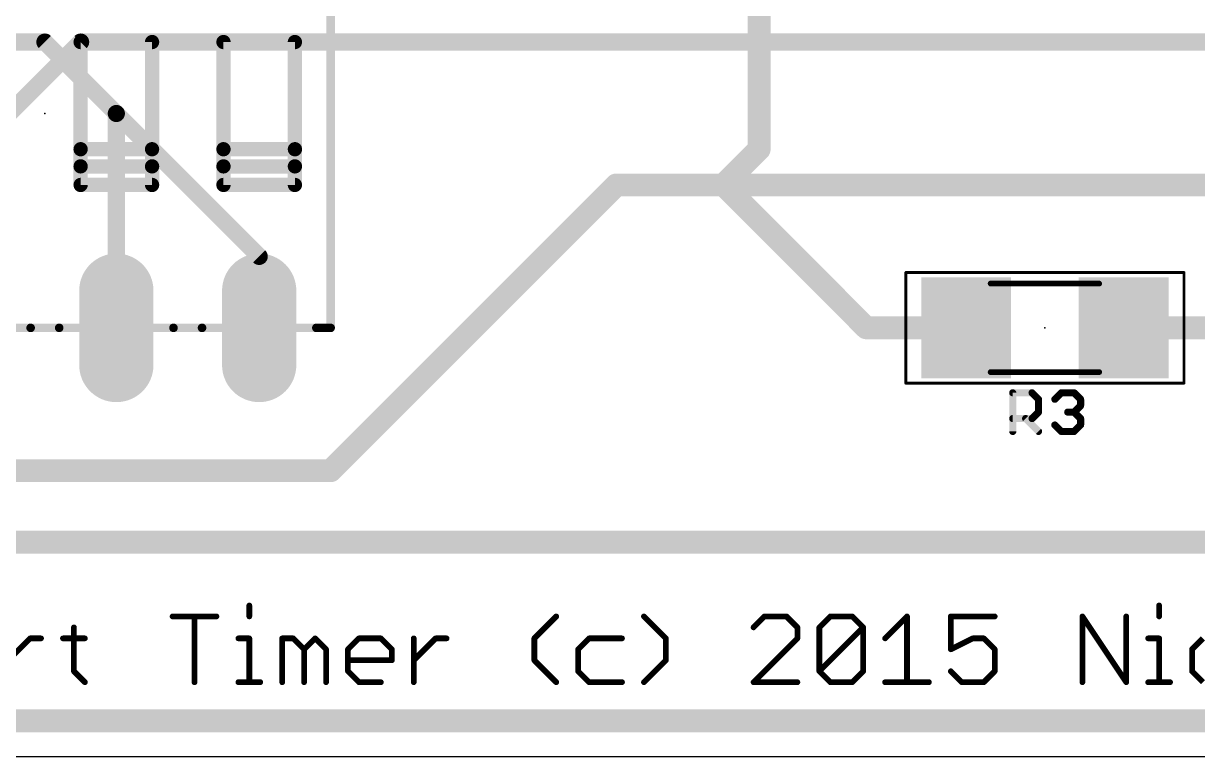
# Model space of a CAD drawing. Extents: x 0 to 100, y 0 to 50.
# Drawn here: x 35.18 to 56.05, y 0 to 13.03 of the extents above; entities that cross this region are included whole.
import ezdxf

# ---------------------------------------------------------------- set-up
doc = ezdxf.new("R2010")
doc.units = 0
for name, color, linetype in [('1', 22, 'CONTINUOUS'), ('16', 175, 'CONTINUOUS'), ('17', 82, 'CONTINUOUS'), ('20', 7, 'CONTINUOUS'), ('21', 253, 'CONTINUOUS'), ('23', 7, 'CONTINUOUS'), ('25', 253, 'CONTINUOUS'), ('39', 22, 'CONTINUOUS'), ('51', 253, 'CONTINUOUS')]:
    doc.layers.add(name, color=color, linetype=linetype)

# ---------------------------------------------------------------- blocks, each defined once
blk = doc.blocks.new('RECT')
blk.add_solid([(-0.5, -0.5), (0.5, -0.5), (-0.5, 0.5), (0.5, 0.5)])
blk = doc.blocks.new('LONGP100')
at = {"const_width": 1}
blk.add_lwpolyline([(-0.5, 0), (0.5, 0)], dxfattribs=at)
at = {"const_width": 0.5}
for points in [[(-0.5, 0.25, 1), (-0.5, -0.25)], [(0.5, -0.25, 1), (0.5, 0.25)]]:
    blk.add_lwpolyline(points, format="xyb", dxfattribs=at)

msp = doc.modelspace()

# ---------------------------------------------------------------- linework, layer by layer
at = {"layer": '1'}
for points, const_width in [([(48.26, 22.225), (48.26, 10.795)], 0.4064), ([(35.56, 12.7), (16.51, 12.7)], 0.3048), ([(36.83, 11.43), (35.56, 12.7)], 0.3048), ([(39.37, 8.89), (36.83, 11.43)], 0.3048), ([(36.83, 7.62), (36.83, 11.43)], 0.3048), ([(48.26, 10.795), (47.625, 10.16)], 0.4064), ([(45.72, 10.16), (40.64, 5.08)], 0.4064), ([(45.72, 10.16), (47.625, 10.16)], 0.4064), ([(47.625, 10.16), (59.69, 10.16)], 0.4064), ([(50.165, 7.62), (47.625, 10.16)], 0.4064), ([(39.37, 7.62), (39.37, 8.89)], 0.3048), ([(51.94, 7.62), (50.165, 7.62)], 0.4064), ([(54.74, 7.62), (59.69, 7.62)], 0.4064), ([(40.64, 5.08), (31.88, 5.08)], 0.4064), ([(27.94, 3.81), (67.31, 3.81)], 0.4064)]:
    msp.add_lwpolyline(points, dxfattribs=dict(at, const_width=const_width))
for points, const_width in [([(35.6139, 12.7539, 1), (35.5061, 12.6461)], 0.1524), ([(35.56, 12.6238, 1), (35.56, 12.7762)], 0.1524), ([(36.8839, 11.4839, 1), (36.7761, 11.3761)], 0.1524), ([(36.9062, 11.43, 1), (36.7538, 11.43)], 0.1524), ([(36.7761, 11.3761, 1), (36.8839, 11.4839)], 0.1524), ([(48.1584, 10.795, 1), (48.3616, 10.795)], 0.2032), ([(48.3318, 10.7232, 1), (48.1882, 10.8668)], 0.2032), ([(45.72, 10.2616, 1), (45.72, 10.0584)], 0.2032), ([(45.7918, 10.0882, 1), (45.6482, 10.2318)], 0.2032), ([(47.625, 10.2616, 1), (47.625, 10.0584)], 0.2032), ([(47.6968, 10.2318, 1), (47.5532, 10.0882)], 0.2032), ([(47.5532, 10.2318, 1), (47.6968, 10.0882)], 0.2032), ([(47.625, 10.0584, 1), (47.625, 10.2616)], 0.2032), ([(39.4462, 8.89, 1), (39.2938, 8.89)], 0.1524), ([(39.3161, 8.8361, 1), (39.4239, 8.9439)], 0.1524), ([(50.165, 7.7216, 1), (50.165, 7.5184)], 0.2032), ([(50.0932, 7.5482, 1), (50.2368, 7.6918)], 0.2032), ([(51.94, 7.5184, 1), (51.94, 7.7216)], 0.2032), ([(54.74, 7.7216, 1), (54.74, 7.5184)], 0.2032), ([(36.7538, 7.62, 1), (36.9062, 7.62)], 0.1524), ([(39.2938, 7.62, 1), (39.4462, 7.62)], 0.1524), ([(40.5682, 5.1518, 1), (40.7118, 5.0082)], 0.2032), ([(40.64, 4.9784, 1), (40.64, 5.1816)], 0.2032)]:
    msp.add_lwpolyline(points, format="xyb", dxfattribs=dict(at, const_width=const_width))
at = {"layer": '16'}
for points, const_width in [([(36.195, 12.7), (34.29, 10.795)], 0.3048), ([(36.195, 12.7), (57.15, 12.7)], 0.3048), ([(78.105, 0.635), (0.635, 0.635)], 0.4064)]:
    msp.add_lwpolyline(points, dxfattribs=dict(at, const_width=const_width))
at = {"layer": '16', "const_width": 0.1524}
for points in [[(36.195, 12.7762, 1), (36.195, 12.6238)], [(36.2489, 12.6461, 1), (36.1411, 12.7539)]]:
    msp.add_lwpolyline(points, format="xyb", dxfattribs=at)
at = {"layer": '20'}
msp.add_line((0, 0), (100, 0), dxfattribs=at)
at = {"layer": '21'}
for points, const_width in [([(40.64, 15.24), (40.64, 7.62)], 0.1524), ([(37.465, 12.7), (36.195, 12.7)], 0.254), ([(36.195, 12.7), (36.195, 10.795)], 0.254), ([(37.465, 10.795), (37.465, 12.7)], 0.254), ([(40.005, 12.7), (38.735, 12.7)], 0.254), ([(38.735, 12.7), (38.735, 10.795)], 0.254), ([(40.005, 10.795), (40.005, 12.7)], 0.254), ([(36.195, 10.795), (37.465, 10.795)], 0.254), ([(36.195, 10.795), (36.195, 10.4902)], 0.254), ([(37.465, 10.4902), (37.465, 10.795)], 0.254), ([(38.735, 10.795), (40.005, 10.795)], 0.254), ([(38.735, 10.795), (38.735, 10.4902)], 0.254), ([(40.005, 10.4902), (40.005, 10.795)], 0.254), ([(36.195, 10.4902), (37.465, 10.4902)], 0.254), ([(36.195, 10.4902), (36.195, 10.16)], 0.254), ([(37.465, 10.16), (37.465, 10.4902)], 0.254), ([(38.735, 10.4902), (40.005, 10.4902)], 0.254), ([(38.735, 10.4902), (38.735, 10.16)], 0.254), ([(40.005, 10.16), (40.005, 10.4902)], 0.254), ([(36.195, 10.16), (37.465, 10.16)], 0.254), ([(38.735, 10.16), (40.005, 10.16)], 0.254), ([(35.306, 7.62), (35.814, 7.62)], 0.1524), ([(37.846, 7.62), (38.354, 7.62)], 0.1524), ([(40.386, 7.62), (40.64, 7.62)], 0.1524)]:
    msp.add_lwpolyline(points, dxfattribs=dict(at, const_width=const_width))
for points, const_width in [([(36.195, 12.7635, 1), (36.195, 12.6365)], 0.127), ([(36.2585, 12.7, 1), (36.1315, 12.7)], 0.127), ([(37.5285, 12.7, 1), (37.4015, 12.7)], 0.127), ([(37.465, 12.6365, 1), (37.465, 12.7635)], 0.127), ([(38.735, 12.7635, 1), (38.735, 12.6365)], 0.127), ([(38.7985, 12.7, 1), (38.6715, 12.7)], 0.127), ([(40.0685, 12.7, 1), (39.9415, 12.7)], 0.127), ([(40.005, 12.6365, 1), (40.005, 12.7635)], 0.127), ([(36.195, 10.8585, 1), (36.195, 10.7315)], 0.127), ([(36.2585, 10.795, 1), (36.1315, 10.795)], 0.127), ([(36.1315, 10.795, 1), (36.2585, 10.795)], 0.127), ([(37.5285, 10.795, 1), (37.4015, 10.795)], 0.127), ([(37.4015, 10.795, 1), (37.5285, 10.795)], 0.127), ([(37.465, 10.7315, 1), (37.465, 10.8585)], 0.127), ([(38.735, 10.8585, 1), (38.735, 10.7315)], 0.127), ([(38.7985, 10.795, 1), (38.6715, 10.795)], 0.127), ([(38.6715, 10.795, 1), (38.7985, 10.795)], 0.127), ([(40.0685, 10.795, 1), (39.9415, 10.795)], 0.127), ([(39.9415, 10.795, 1), (40.0685, 10.795)], 0.127), ([(40.005, 10.7315, 1), (40.005, 10.8585)], 0.127), ([(36.195, 10.5537, 1), (36.195, 10.4267)], 0.127), ([(36.2585, 10.4902, 1), (36.1315, 10.4902)], 0.127), ([(36.1315, 10.4902, 1), (36.2585, 10.4902)], 0.127), ([(37.5285, 10.4902, 1), (37.4015, 10.4902)], 0.127), ([(37.4015, 10.4902, 1), (37.5285, 10.4902)], 0.127), ([(37.465, 10.4267, 1), (37.465, 10.5537)], 0.127), ([(38.735, 10.5537, 1), (38.735, 10.4267)], 0.127), ([(38.7985, 10.4902, 1), (38.6715, 10.4902)], 0.127), ([(38.6715, 10.4902, 1), (38.7985, 10.4902)], 0.127), ([(40.0685, 10.4902, 1), (39.9415, 10.4902)], 0.127), ([(39.9415, 10.4902, 1), (40.0685, 10.4902)], 0.127), ([(40.005, 10.4267, 1), (40.005, 10.5537)], 0.127), ([(36.195, 10.2235, 1), (36.195, 10.0965)], 0.127), ([(37.465, 10.0965, 1), (37.465, 10.2235)], 0.127), ([(38.735, 10.2235, 1), (38.735, 10.0965)], 0.127), ([(40.005, 10.0965, 1), (40.005, 10.2235)], 0.127), ([(36.1315, 10.16, 1), (36.2585, 10.16)], 0.127), ([(37.4015, 10.16, 1), (37.5285, 10.16)], 0.127), ([(38.6715, 10.16, 1), (38.7985, 10.16)], 0.127), ([(39.9415, 10.16, 1), (40.0685, 10.16)], 0.127), ([(35.306, 7.6581, 1), (35.306, 7.5819)], 0.0762), ([(35.814, 7.5819, 1), (35.814, 7.6581)], 0.0762), ([(37.846, 7.6581, 1), (37.846, 7.5819)], 0.0762), ([(38.354, 7.5819, 1), (38.354, 7.6581)], 0.0762), ([(40.386, 7.6581, 1), (40.386, 7.5819)], 0.0762), ([(40.6019, 7.62, 1), (40.6781, 7.62)], 0.0762), ([(40.64, 7.5819, 1), (40.64, 7.6581)], 0.0762)]:
    msp.add_lwpolyline(points, format="xyb", dxfattribs=dict(at, const_width=const_width))
at = {"layer": '23'}
for p in [(35.56, 11.43), (53.34, 7.62)]:
    msp.add_point(p, dxfattribs=at)
at = {"layer": '25'}
for points, const_width in [([(52.7685, 5.7785), (52.7685, 6.4649)], 0.127), ([(52.7685, 6.4649), (53.1117, 6.4649)], 0.127), ([(53.1117, 6.4649), (53.2261, 6.3505)], 0.127), ([(53.5169, 6.3505), (53.6313, 6.4649)], 0.127), ([(53.6313, 6.4649), (53.8601, 6.4649)], 0.127), ([(53.8601, 6.4649), (53.9745, 6.3505)], 0.127), ([(53.2261, 6.3505), (53.2261, 6.1217)], 0.127), ([(53.9745, 6.2361), (53.8601, 6.1217)], 0.127), ([(53.9745, 6.3505), (53.9745, 6.2361)], 0.127), ([(53.1117, 6.0073), (52.7685, 6.0073)], 0.127), ([(52.9973, 6.0073), (53.2261, 5.7785)], 0.127), ([(53.2261, 6.1217), (53.1117, 6.0073)], 0.127), ([(53.8601, 6.1217), (53.7457, 6.1217)], 0.127), ([(53.8601, 6.1217), (53.9745, 6.0073)], 0.127), ([(53.9745, 6.0073), (53.9745, 5.8929)], 0.127), ([(53.6313, 5.7785), (53.5169, 5.8929)], 0.127), ([(53.9745, 5.8929), (53.8601, 5.7785)], 0.127), ([(53.8601, 5.7785), (53.6313, 5.7785)], 0.127), ([(39.1944, 2.6851), (39.1944, 2.4902)], 0.1016), ([(55.371, 2.6851), (55.371, 2.4902)], 0.1016), ([(37.8301, 2.4902), (38.6097, 2.4902)], 0.1016), ([(38.2199, 1.3208), (38.2199, 2.4902)], 0.1016), ([(44.2617, 2.1004), (44.6515, 2.4902)], 0.1016), ([(46.6005, 2.1004), (46.2107, 2.4902)], 0.1016), ([(48.3546, 2.4902), (48.1597, 2.2953)], 0.1016), ([(48.7444, 2.4902), (48.3546, 2.4902)], 0.1016), ([(48.9393, 2.2953), (48.7444, 2.4902)], 0.1016), ([(49.3291, 2.2953), (49.524, 2.4902)], 0.1016), ([(49.524, 2.4902), (49.9138, 2.4902)], 0.1016), ([(49.9138, 2.4902), (50.1087, 2.2953)], 0.1016), ([(50.4985, 2.1004), (50.8883, 2.4902)], 0.1016), ([(50.8883, 2.4902), (50.8883, 1.3208)], 0.1016), ([(52.4475, 2.4902), (51.6679, 2.4902)], 0.1016), ([(51.6679, 2.4902), (51.6679, 1.9055)], 0.1016), ([(54.0067, 1.3208), (54.0067, 2.4902)], 0.1016), ([(54.0067, 2.4902), (54.7863, 1.3208)], 0.1016), ([(54.7863, 1.3208), (54.7863, 2.4902)], 0.1016), ([(36.076, 2.2953), (36.076, 1.5157)], 0.1016), ([(48.9393, 2.1004), (48.9393, 2.2953)], 0.1016), ([(49.3291, 1.5157), (49.3291, 2.2953)], 0.1016), ([(49.3291, 1.5157), (50.1087, 2.2953)], 0.1016), ([(50.1087, 2.2953), (50.1087, 1.5157)], 0.1016), ([(34.9066, 1.7106), (35.2964, 2.1004)], 0.1016), ([(35.2964, 2.1004), (35.4913, 2.1004)], 0.1016), ([(35.8811, 2.1004), (36.2709, 2.1004)], 0.1016), ([(38.9995, 2.1004), (39.1944, 2.1004)], 0.1016), ([(39.1944, 2.1004), (39.1944, 1.3208)], 0.1016), ([(39.7791, 1.3208), (39.7791, 2.1004)], 0.1016), ([(39.7791, 2.1004), (39.974, 2.1004)], 0.1016), ([(39.974, 2.1004), (40.1689, 1.9055)], 0.1016), ([(40.1689, 1.9055), (40.3638, 2.1004)], 0.1016), ([(40.3638, 2.1004), (40.5587, 1.9055)], 0.1016), ([(40.9485, 1.9055), (41.1434, 2.1004)], 0.1016), ([(41.1434, 2.1004), (41.5332, 2.1004)], 0.1016), ([(41.5332, 2.1004), (41.7281, 1.9055)], 0.1016), ([(42.1179, 1.3208), (42.1179, 2.1004)], 0.1016), ([(42.1179, 1.7106), (42.5077, 2.1004)], 0.1016), ([(42.5077, 2.1004), (42.7026, 2.1004)], 0.1016), ([(44.2617, 1.7106), (44.2617, 2.1004)], 0.1016), ([(45.2362, 2.1004), (45.0413, 1.9055)], 0.1016), ([(45.8209, 2.1004), (45.2362, 2.1004)], 0.1016), ([(46.6005, 1.7106), (46.6005, 2.1004)], 0.1016), ([(48.1597, 1.3208), (48.9393, 2.1004)], 0.1016), ([(51.6679, 1.9055), (52.0577, 2.1004)], 0.1016), ([(52.0577, 2.1004), (52.2526, 2.1004)], 0.1016), ([(52.2526, 2.1004), (52.4475, 1.9055)], 0.1016), ([(55.1761, 2.1004), (55.371, 2.1004)], 0.1016), ([(55.371, 2.1004), (55.371, 1.3208)], 0.1016), ([(56.1506, 2.1004), (55.9557, 1.9055)], 0.1016), ([(40.1689, 1.9055), (40.1689, 1.3208)], 0.1016), ([(40.5587, 1.9055), (40.5587, 1.3208)], 0.1016), ([(40.9485, 1.5157), (40.9485, 1.9055)], 0.1016), ([(41.7281, 1.9055), (41.7281, 1.7106)], 0.1016), ([(45.0413, 1.9055), (45.0413, 1.5157)], 0.1016), ([(52.4475, 1.9055), (52.4475, 1.5157)], 0.1016), ([(55.9557, 1.9055), (55.9557, 1.5157)], 0.1016), ([(41.7281, 1.7106), (40.9485, 1.7106)], 0.1016), ([(44.6515, 1.3208), (44.2617, 1.7106)], 0.1016), ([(46.2107, 1.3208), (46.6005, 1.7106)], 0.1016), ([(36.076, 1.5157), (36.2709, 1.3208)], 0.1016), ([(41.1434, 1.3208), (40.9485, 1.5157)], 0.1016), ([(45.0413, 1.5157), (45.2362, 1.3208)], 0.1016), ([(49.524, 1.3208), (49.3291, 1.5157)], 0.1016), ([(50.1087, 1.5157), (49.9138, 1.3208)], 0.1016), ([(51.8628, 1.3208), (51.6679, 1.5157)], 0.1016), ([(52.4475, 1.5157), (52.2526, 1.3208)], 0.1016), ([(55.9557, 1.5157), (56.1506, 1.3208)], 0.1016), ([(38.9995, 1.3208), (39.3893, 1.3208)], 0.1016), ([(41.5332, 1.3208), (41.1434, 1.3208)], 0.1016), ([(45.2362, 1.3208), (45.8209, 1.3208)], 0.1016), ([(48.9393, 1.3208), (48.1597, 1.3208)], 0.1016), ([(49.9138, 1.3208), (49.524, 1.3208)], 0.1016), ([(50.4985, 1.3208), (51.2781, 1.3208)], 0.1016), ([(52.2526, 1.3208), (51.8628, 1.3208)], 0.1016), ([(55.1761, 1.3208), (55.5659, 1.3208)], 0.1016)]:
    msp.add_lwpolyline(points, dxfattribs=dict(at, const_width=const_width))
for points, const_width in [([(52.8003, 6.4649, 1), (52.7368, 6.4649)], 0.0635), ([(52.7685, 6.4966, 1), (52.7685, 6.4331)], 0.0635), ([(53.1341, 6.4873, 1), (53.0892, 6.4424)], 0.0635), ([(53.1117, 6.4331, 1), (53.1117, 6.4966)], 0.0635), ([(53.6313, 6.4966, 1), (53.6313, 6.4331)], 0.0635), ([(53.6538, 6.4424, 1), (53.6089, 6.4873)], 0.0635), ([(53.8826, 6.4873, 1), (53.8377, 6.4424)], 0.0635), ([(53.8601, 6.4331, 1), (53.8601, 6.4966)], 0.0635), ([(53.2578, 6.3505, 1), (53.1943, 6.3505)], 0.0635), ([(53.2036, 6.328, 1), (53.2485, 6.3729)], 0.0635), ([(53.4945, 6.3729, 1), (53.5394, 6.328)], 0.0635), ([(54.0063, 6.3505, 1), (53.9428, 6.3505)], 0.0635), ([(53.9428, 6.2361, 1), (54.0063, 6.2361)], 0.0635), ([(53.9521, 6.328, 1), (53.997, 6.3729)], 0.0635), ([(53.997, 6.2136, 1), (53.9521, 6.2585)], 0.0635), ([(52.7685, 6.039, 1), (52.7685, 5.9755)], 0.0635), ([(53.0197, 6.0297, 1), (52.9748, 5.9848)], 0.0635), ([(53.0892, 6.0297, 1), (53.1341, 5.9848)], 0.0635), ([(53.1117, 5.9755, 1), (53.1117, 6.039)], 0.0635), ([(53.1943, 6.1217, 1), (53.2578, 6.1217)], 0.0635), ([(53.2485, 6.0992, 1), (53.2036, 6.1441)], 0.0635), ([(53.7457, 6.1534, 1), (53.7457, 6.0899)], 0.0635), ([(53.8826, 6.1441, 1), (53.8377, 6.0992)], 0.0635), ([(53.8377, 6.1441, 1), (53.8826, 6.0992)], 0.0635), ([(53.8601, 6.0899, 1), (53.8601, 6.1534)], 0.0635), ([(54.0063, 6.0073, 1), (53.9428, 6.0073)], 0.0635), ([(53.9521, 5.9848, 1), (53.997, 6.0297)], 0.0635), ([(53.5394, 5.9153, 1), (53.4945, 5.8704)], 0.0635), ([(53.9428, 5.8929, 1), (54.0063, 5.8929)], 0.0635), ([(53.997, 5.8704, 1), (53.9521, 5.9153)], 0.0635), ([(52.7368, 5.7785, 1), (52.8003, 5.7785)], 0.0635), ([(53.2036, 5.756, 1), (53.2485, 5.801)], 0.0635), ([(53.6313, 5.8102, 1), (53.6313, 5.7468)], 0.0635), ([(53.6089, 5.756, 1), (53.6538, 5.801)], 0.0635), ([(53.8377, 5.801, 1), (53.8826, 5.756)], 0.0635), ([(53.8601, 5.7468, 1), (53.8601, 5.8102)], 0.0635), ([(39.2198, 2.6851, 1), (39.169, 2.6851)], 0.0508), ([(55.3964, 2.6851, 1), (55.3456, 2.6851)], 0.0508), ([(37.8301, 2.5156, 1), (37.8301, 2.4648)], 0.0508), ([(38.2453, 2.4902, 1), (38.1945, 2.4902)], 0.0508), ([(38.6097, 2.4648, 1), (38.6097, 2.5156)], 0.0508), ([(39.169, 2.4902, 1), (39.2198, 2.4902)], 0.0508), ([(44.6695, 2.4722, 1), (44.6336, 2.5082)], 0.0508), ([(46.2287, 2.5082, 1), (46.1928, 2.4722)], 0.0508), ([(48.3546, 2.5156, 1), (48.3546, 2.4648)], 0.0508), ([(48.3726, 2.4722, 1), (48.3367, 2.5082)], 0.0508), ([(48.7624, 2.5082, 1), (48.7265, 2.4722)], 0.0508), ([(48.7444, 2.4648, 1), (48.7444, 2.5156)], 0.0508), ([(49.524, 2.5156, 1), (49.524, 2.4648)], 0.0508), ([(49.542, 2.4722, 1), (49.5061, 2.5082)], 0.0508), ([(49.9318, 2.5082, 1), (49.8959, 2.4722)], 0.0508), ([(49.9138, 2.4648, 1), (49.9138, 2.5156)], 0.0508), ([(50.9137, 2.4902, 1), (50.8629, 2.4902)], 0.0508), ([(50.9063, 2.4722, 1), (50.8704, 2.5082)], 0.0508), ([(51.6679, 2.5156, 1), (51.6679, 2.4648)], 0.0508), ([(51.6933, 2.4902, 1), (51.6425, 2.4902)], 0.0508), ([(52.4475, 2.4648, 1), (52.4475, 2.5156)], 0.0508), ([(54.0321, 2.4902, 1), (53.9813, 2.4902)], 0.0508), ([(54.0279, 2.5043, 1), (53.9856, 2.4761)], 0.0508), ([(54.8117, 2.4902, 1), (54.7609, 2.4902)], 0.0508), ([(55.3456, 2.4902, 1), (55.3964, 2.4902)], 0.0508), ([(36.1014, 2.2953, 1), (36.0506, 2.2953)], 0.0508), ([(48.1418, 2.3133, 1), (48.1777, 2.2773)], 0.0508), ([(48.9647, 2.2953, 1), (48.9139, 2.2953)], 0.0508), ([(48.9214, 2.2773, 1), (48.9573, 2.3133)], 0.0508), ([(49.3545, 2.2953, 1), (49.3037, 2.2953)], 0.0508), ([(49.3112, 2.3133, 1), (49.3471, 2.2773)], 0.0508), ([(50.1341, 2.2953, 1), (50.0833, 2.2953)], 0.0508), ([(50.1267, 2.2773, 1), (50.0908, 2.3133)], 0.0508), ([(50.0908, 2.2773, 1), (50.1267, 2.3133)], 0.0508), ([(35.2964, 2.1258, 1), (35.2964, 2.075)], 0.0508), ([(35.3143, 2.0824, 1), (35.2784, 2.1184)], 0.0508), ([(35.4913, 2.075, 1), (35.4913, 2.1258)], 0.0508), ([(35.8811, 2.1258, 1), (35.8811, 2.075)], 0.0508), ([(36.2709, 2.075, 1), (36.2709, 2.1258)], 0.0508), ([(38.9995, 2.1258, 1), (38.9995, 2.075)], 0.0508), ([(39.2198, 2.1004, 1), (39.169, 2.1004)], 0.0508), ([(39.1944, 2.075, 1), (39.1944, 2.1258)], 0.0508), ([(39.8045, 2.1004, 1), (39.7537, 2.1004)], 0.0508), ([(39.7791, 2.1258, 1), (39.7791, 2.075)], 0.0508), ([(39.9919, 2.1184, 1), (39.956, 2.0824)], 0.0508), ([(39.974, 2.075, 1), (39.974, 2.1258)], 0.0508), ([(40.3817, 2.1184, 1), (40.3458, 2.0824)], 0.0508), ([(40.3817, 2.0824, 1), (40.3458, 2.1184)], 0.0508), ([(41.1434, 2.1258, 1), (41.1434, 2.075)], 0.0508), ([(41.1613, 2.0824, 1), (41.1254, 2.1184)], 0.0508), ([(41.5511, 2.1184, 1), (41.5152, 2.0824)], 0.0508), ([(41.5332, 2.075, 1), (41.5332, 2.1258)], 0.0508), ([(42.1433, 2.1004, 1), (42.0925, 2.1004)], 0.0508), ([(42.5077, 2.1258, 1), (42.5077, 2.075)], 0.0508), ([(42.5256, 2.0824, 1), (42.4897, 2.1184)], 0.0508), ([(42.7026, 2.075, 1), (42.7026, 2.1258)], 0.0508), ([(44.2438, 2.1184, 1), (44.2797, 2.0824)], 0.0508), ([(44.2871, 2.1004, 1), (44.2364, 2.1004)], 0.0508), ([(45.2362, 2.1258, 1), (45.2362, 2.075)], 0.0508), ([(45.2542, 2.0824, 1), (45.2183, 2.1184)], 0.0508), ([(45.8209, 2.075, 1), (45.8209, 2.1258)], 0.0508), ([(46.6259, 2.1004, 1), (46.5751, 2.1004)], 0.0508), ([(46.5826, 2.0824, 1), (46.6185, 2.1184)], 0.0508), ([(48.9139, 2.1004, 1), (48.9647, 2.1004)], 0.0508), ([(48.9573, 2.0824, 1), (48.9214, 2.1184)], 0.0508), ([(50.4806, 2.1184, 1), (50.5165, 2.0824)], 0.0508), ([(52.0577, 2.1258, 1), (52.0577, 2.075)], 0.0508), ([(52.0691, 2.0777, 1), (52.0464, 2.1231)], 0.0508), ([(52.2706, 2.1184, 1), (52.2347, 2.0824)], 0.0508), ([(52.2526, 2.075, 1), (52.2526, 2.1258)], 0.0508), ([(55.1761, 2.1258, 1), (55.1761, 2.075)], 0.0508), ([(55.3964, 2.1004, 1), (55.3456, 2.1004)], 0.0508), ([(55.371, 2.075, 1), (55.371, 2.1258)], 0.0508), ([(40.1509, 1.9235, 1), (40.1868, 1.8875)], 0.0508), ([(40.1943, 1.9055, 1), (40.1435, 1.9055)], 0.0508), ([(40.1509, 1.8875, 1), (40.1868, 1.9235)], 0.0508), ([(40.5841, 1.9055, 1), (40.5333, 1.9055)], 0.0508), ([(40.5407, 1.8875, 1), (40.5766, 1.9235)], 0.0508), ([(40.9305, 1.9235, 1), (40.9664, 1.8875)], 0.0508), ([(40.9739, 1.9055, 1), (40.9231, 1.9055)], 0.0508), ([(41.7535, 1.9055, 1), (41.7027, 1.9055)], 0.0508), ([(41.7101, 1.8875, 1), (41.746, 1.9235)], 0.0508), ([(45.0667, 1.9055, 1), (45.0159, 1.9055)], 0.0508), ([(45.0234, 1.9235, 1), (45.0593, 1.8875)], 0.0508), ([(51.6425, 1.9055, 1), (51.6933, 1.9055)], 0.0508), ([(51.6566, 1.9282, 1), (51.6793, 1.8828)], 0.0508), ([(52.4729, 1.9055, 1), (52.4221, 1.9055)], 0.0508), ([(52.4296, 1.8875, 1), (52.4655, 1.9235)], 0.0508), ([(55.9811, 1.9055, 1), (55.9303, 1.9055)], 0.0508), ([(55.9378, 1.9235, 1), (55.9737, 1.8875)], 0.0508), ([(40.9485, 1.736, 1), (40.9485, 1.6852)], 0.0508), ([(41.7027, 1.7106, 1), (41.7535, 1.7106)], 0.0508), ([(41.7281, 1.6852, 1), (41.7281, 1.736)], 0.0508), ([(42.0999, 1.7286, 1), (42.1358, 1.6926)], 0.0508), ([(44.2797, 1.7286, 1), (44.2438, 1.6926)], 0.0508), ([(44.2364, 1.7106, 1), (44.2871, 1.7106)], 0.0508), ([(46.5751, 1.7106, 1), (46.6259, 1.7106)], 0.0508), ([(46.6185, 1.6926, 1), (46.5826, 1.7286)], 0.0508), ([(36.0939, 1.5337, 1), (36.058, 1.4977)], 0.0508), ([(36.0506, 1.5157, 1), (36.1014, 1.5157)], 0.0508), ([(40.9664, 1.5337, 1), (40.9305, 1.4977)], 0.0508), ([(40.9231, 1.5157, 1), (40.9739, 1.5157)], 0.0508), ([(45.0593, 1.5337, 1), (45.0234, 1.4977)], 0.0508), ([(45.0159, 1.5157, 1), (45.0667, 1.5157)], 0.0508), ([(49.3471, 1.5337, 1), (49.3112, 1.4977)], 0.0508), ([(49.3112, 1.5337, 1), (49.3471, 1.4977)], 0.0508), ([(49.3037, 1.5157, 1), (49.3545, 1.5157)], 0.0508), ([(50.0833, 1.5157, 1), (50.1341, 1.5157)], 0.0508), ([(50.1267, 1.4977, 1), (50.0908, 1.5337)], 0.0508), ([(51.6859, 1.5337, 1), (51.65, 1.4977)], 0.0508), ([(52.4221, 1.5157, 1), (52.4729, 1.5157)], 0.0508), ([(52.4655, 1.4977, 1), (52.4296, 1.5337)], 0.0508), ([(55.9737, 1.5337, 1), (55.9378, 1.4977)], 0.0508), ([(55.9303, 1.5157, 1), (55.9811, 1.5157)], 0.0508), ([(36.2529, 1.3028, 1), (36.2888, 1.3388)], 0.0508), ([(38.1945, 1.3208, 1), (38.2453, 1.3208)], 0.0508), ([(38.9995, 1.3462, 1), (38.9995, 1.2954)], 0.0508), ([(39.169, 1.3208, 1), (39.2198, 1.3208)], 0.0508), ([(39.3893, 1.2954, 1), (39.3893, 1.3462)], 0.0508), ([(39.7537, 1.3208, 1), (39.8045, 1.3208)], 0.0508), ([(40.1435, 1.3208, 1), (40.1943, 1.3208)], 0.0508), ([(40.5333, 1.3208, 1), (40.5841, 1.3208)], 0.0508), ([(41.1434, 1.3462, 1), (41.1434, 1.2954)], 0.0508), ([(41.1254, 1.3028, 1), (41.1613, 1.3388)], 0.0508), ([(41.5332, 1.2954, 1), (41.5332, 1.3462)], 0.0508), ([(42.0925, 1.3208, 1), (42.1433, 1.3208)], 0.0508), ([(44.6336, 1.3028, 1), (44.6695, 1.3388)], 0.0508), ([(45.2362, 1.3462, 1), (45.2362, 1.2954)], 0.0508), ([(45.2183, 1.3028, 1), (45.2542, 1.3388)], 0.0508), ([(45.8209, 1.2954, 1), (45.8209, 1.3462)], 0.0508), ([(46.1928, 1.3388, 1), (46.2287, 1.3028)], 0.0508), ([(48.1597, 1.3462, 1), (48.1597, 1.2954)], 0.0508), ([(48.1418, 1.3388, 1), (48.1777, 1.3028)], 0.0508), ([(48.9393, 1.2954, 1), (48.9393, 1.3462)], 0.0508), ([(49.524, 1.3462, 1), (49.524, 1.2954)], 0.0508), ([(49.5061, 1.3028, 1), (49.542, 1.3388)], 0.0508), ([(49.8959, 1.3388, 1), (49.9318, 1.3028)], 0.0508), ([(49.9138, 1.2954, 1), (49.9138, 1.3462)], 0.0508), ([(50.4985, 1.3462, 1), (50.4985, 1.2954)], 0.0508), ([(50.8629, 1.3208, 1), (50.9137, 1.3208)], 0.0508), ([(51.2781, 1.2954, 1), (51.2781, 1.3462)], 0.0508), ([(51.8628, 1.3462, 1), (51.8628, 1.2954)], 0.0508), ([(51.8449, 1.3028, 1), (51.8808, 1.3388)], 0.0508), ([(52.2347, 1.3388, 1), (52.2706, 1.3028)], 0.0508), ([(52.2526, 1.2954, 1), (52.2526, 1.3462)], 0.0508), ([(53.9813, 1.3208, 1), (54.0321, 1.3208)], 0.0508), ([(54.7609, 1.3208, 1), (54.8117, 1.3208)], 0.0508), ([(54.7652, 1.3067, 1), (54.8075, 1.3349)], 0.0508), ([(55.1761, 1.3462, 1), (55.1761, 1.2954)], 0.0508), ([(55.3456, 1.3208, 1), (55.3964, 1.3208)], 0.0508), ([(55.5659, 1.2954, 1), (55.5659, 1.3462)], 0.0508)]:
    msp.add_lwpolyline(points, format="xyb", dxfattribs=dict(at, const_width=const_width))
at = {"layer": '39', "const_width": 0.0508}
for points in [[(50.867, 8.603), (55.813, 8.603)], [(50.867, 6.637), (50.867, 8.603)], [(55.813, 8.603), (55.813, 6.637)], [(55.813, 6.637), (50.867, 6.637)]]:
    msp.add_lwpolyline(points, dxfattribs=at)
at = {"layer": '39', "const_width": 0.0254}
for points in [[(50.867, 8.6157, 1), (50.867, 8.5903)], [(50.8797, 8.603, 1), (50.8543, 8.603)], [(55.8257, 8.603, 1), (55.8003, 8.603)], [(55.813, 8.5903, 1), (55.813, 8.6157)], [(50.867, 6.6497, 1), (50.867, 6.6243)], [(50.8543, 6.637, 1), (50.8797, 6.637)], [(55.8003, 6.637, 1), (55.8257, 6.637)], [(55.813, 6.6243, 1), (55.813, 6.6497)]]:
    msp.add_lwpolyline(points, format="xyb", dxfattribs=at)
at = {"layer": '51'}
for points, const_width in [([(52.375, 8.407), (54.305, 8.407)], 0.1016), ([(33.274, 7.62), (35.306, 7.62)], 0.1524), ([(35.814, 7.62), (37.846, 7.62)], 0.1524), ([(38.354, 7.62), (40.386, 7.62)], 0.1524), ([(52.375, 6.833), (54.305, 6.833)], 0.1016)]:
    msp.add_lwpolyline(points, dxfattribs=dict(at, const_width=const_width))
for points, const_width in [([(52.375, 8.4324, 1), (52.375, 8.3816)], 0.0508), ([(54.305, 8.3816, 1), (54.305, 8.4324)], 0.0508), ([(35.306, 7.5819, 1), (35.306, 7.6581)], 0.0762), ([(35.814, 7.6581, 1), (35.814, 7.5819)], 0.0762), ([(37.846, 7.5819, 1), (37.846, 7.6581)], 0.0762), ([(38.354, 7.6581, 1), (38.354, 7.5819)], 0.0762), ([(40.386, 7.5819, 1), (40.386, 7.6581)], 0.0762), ([(52.375, 6.8584, 1), (52.375, 6.8076)], 0.0508), ([(54.305, 6.8076, 1), (54.305, 6.8584)], 0.0508)]:
    msp.add_lwpolyline(points, format="xyb", dxfattribs=dict(at, const_width=const_width))

# ---------------------------------------------------------------- block references
at = {"layer": '1', "xscale": 1.6, "yscale": 1.8}
for p in [(51.94, 7.62), (54.74, 7.62)]:
    msp.add_blockref('RECT', p, dxfattribs=at)
at = {"layer": '17', "xscale": 1.3208, "yscale": 1.3208, "rotation": 90}
for p in [(36.83, 7.62), (36.83, 7.62), (39.37, 7.62), (39.37, 7.62)]:
    msp.add_blockref('LONGP100', p, dxfattribs=at)
at = {"layer": '51', "xscale": 0.7501, "yscale": 1.7}
for p in [(52.0132, 7.6191), (54.6668, 7.6209)]:
    msp.add_blockref('RECT', p, dxfattribs=at)

doc.saveas('drawing.dxf')
